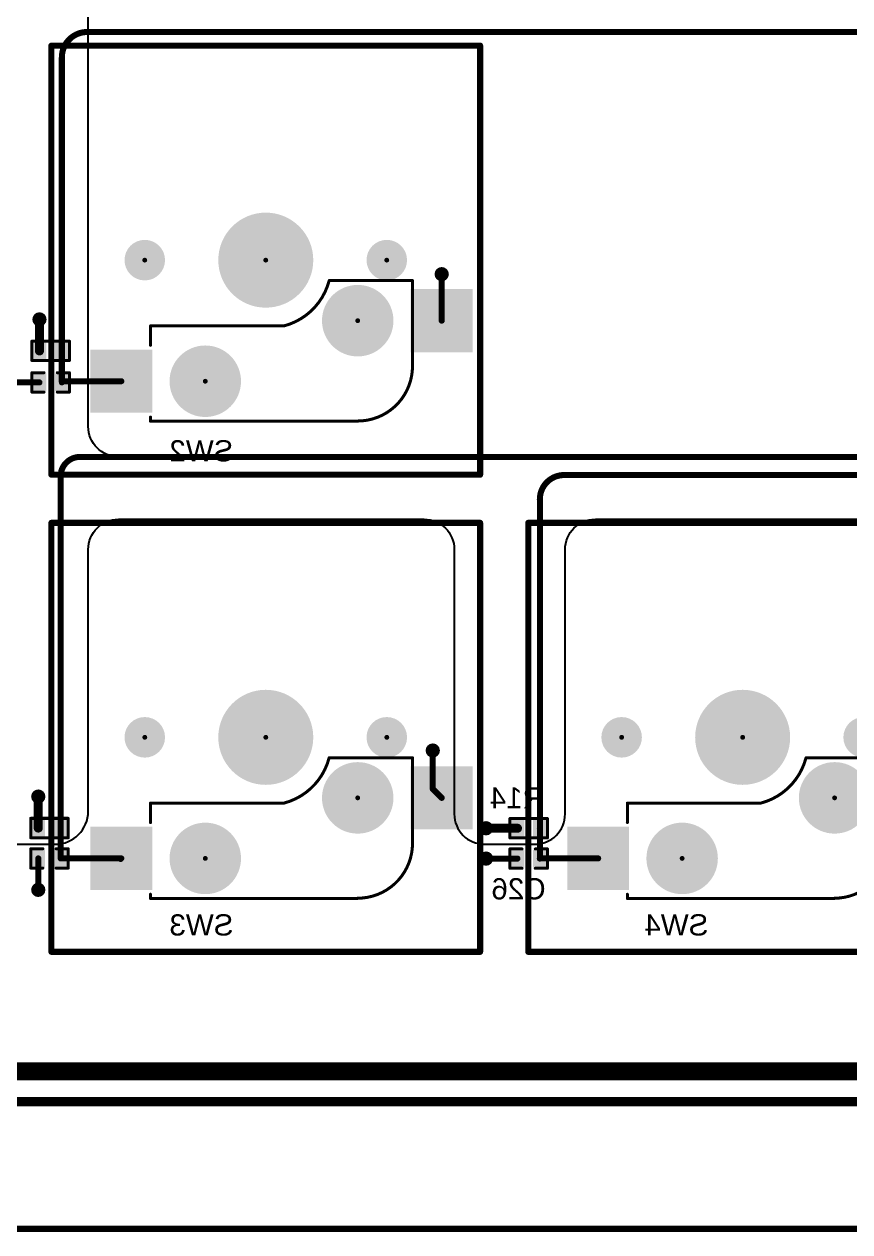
# Model space of a CAD drawing. Header units: inches. Extents: x 0 to 280, y 0 to 81.
# Drawn here: x 20.9 to 55.6, y -0.1 to 50.5 of the extents above; entities that cross this region are included whole.
import ezdxf

# ---------------------------------------------------------------- set-up
doc = ezdxf.new("R2010")
doc.units = ezdxf.units.IN
for name, color, linetype in [('Board Outline', 216, 'Continuous'), ('Bottom Layer', 5, 'Continuous'), ('Bottom Overlay', 54, 'Continuous'), ('Bottom Paste', 16, 'Continuous'), ('Bottom Solder', 6, 'Continuous'), ('Pad Holes', 156, 'Continuous'), ('Top Layer', 1, 'Continuous'), ('Top Overlay', 2, 'Continuous'), ('Top Solder', 216, 'Continuous'), ('Via Holes', 16, 'Continuous')]:
    doc.layers.add(name, color=color, linetype=linetype)
doc.styles.add('Arial', font='', dxfattribs={"height": 0.2})
doc.styles.get('Arial').set_extended_font_data('Arial')

# ---------------------------------------------------------------- blocks, each defined once
blk = doc.blocks.new('____0402_B_39')
at = {"layer": 'Bottom Layer'}
for points in [[(-0.241, 0.317), (-0.241, -0.318), (-0.699, -0.318), (-0.699, 0.317)], [(0.699, 0.317), (0.699, -0.318), (0.241, -0.318), (0.241, 0.317)]]:
    blk.add_hatch(color=5, dxfattribs=at).paths.add_polyline_path(points)
at = {"layer": 'Bottom Paste'}
for points in [[(-0.241, 0.317), (-0.241, -0.318), (-0.699, -0.318), (-0.699, 0.317)], [(0.699, 0.317), (0.699, -0.318), (0.241, -0.318), (0.241, 0.317)]]:
    blk.add_hatch(color=16, dxfattribs=at).paths.add_polyline_path(points)
at = {"layer": 'Bottom Solder'}
for points in [[(-0.181, 0.377), (-0.181, -0.377), (-0.758, -0.377), (-0.758, 0.377)], [(0.758, 0.377), (0.758, -0.377), (0.181, -0.377), (0.181, 0.377)]]:
    blk.add_hatch(color=6, dxfattribs=at).paths.add_polyline_path(points)
at = {"layer": 'Bottom Overlay'}
for points in [[(-0.787, -0.406, 0.127, 0.127, 0), (-0.787, 0.406, 0.127, 0.127, 0)], [(-0.787, 0.406, 0.127, 0.127, 0), (-0.279, 0.406, 0.127, 0.127, 0)], [(0.279, 0.406, 0.127, 0.127, 0), (0.787, 0.406, 0.127, 0.127, 0)], [(0.787, -0.406, 0.127, 0.127, 0), (0.787, 0.406, 0.127, 0.127, 0)], [(-0.787, -0.406, 0.127, 0.127, 0), (-0.279, -0.406, 0.127, 0.127, 0)], [(0.279, -0.406, 0.127, 0.127, 0), (0.787, -0.406, 0.127, 0.127, 0)]]:
    blk.add_lwpolyline(points, format="xyseb", dxfattribs=at)
for points in [[(-0.819, 0.406, 0.0635, 0.0635, 1), (-0.756, 0.406, 0.0635, 0.0635, 1)], [(-0.819, 0.406, 0.0635, 0.0635, 1), (-0.756, 0.406, 0.0635, 0.0635, 1)], [(-0.311, 0.406, 0.0635, 0.0635, 1), (-0.248, 0.406, 0.0635, 0.0635, 1)], [(0.248, 0.406, 0.0635, 0.0635, 1), (0.311, 0.406, 0.0635, 0.0635, 1)], [(0.756, 0.406, 0.0635, 0.0635, 1), (0.819, 0.406, 0.0635, 0.0635, 1)], [(0.756, 0.406, 0.0635, 0.0635, 1), (0.819, 0.406, 0.0635, 0.0635, 1)], [(-0.819, -0.406, 0.0635, 0.0635, 1), (-0.756, -0.406, 0.0635, 0.0635, 1)], [(-0.819, -0.406, 0.0635, 0.0635, 1), (-0.756, -0.406, 0.0635, 0.0635, 1)], [(-0.311, -0.406, 0.0635, 0.0635, 1), (-0.248, -0.406, 0.0635, 0.0635, 1)], [(0.248, -0.406, 0.0635, 0.0635, 1), (0.311, -0.406, 0.0635, 0.0635, 1)], [(0.756, -0.406, 0.0635, 0.0635, 1), (0.819, -0.406, 0.0635, 0.0635, 1)], [(0.756, -0.406, 0.0635, 0.0635, 1), (0.819, -0.406, 0.0635, 0.0635, 1)]]:
    blk.add_lwpolyline(points, format="xyseb", close=True, dxfattribs=at)
blk = doc.blocks.new('____0402_B_40')
at = {"layer": 'Bottom Layer'}
for points in [[(-0.241, 0.317), (-0.241, -0.318), (-0.699, -0.318), (-0.699, 0.317)], [(0.699, 0.317), (0.699, -0.318), (0.241, -0.318), (0.241, 0.317)]]:
    blk.add_hatch(color=5, dxfattribs=at).paths.add_polyline_path(points)
at = {"layer": 'Bottom Paste'}
for points in [[(-0.241, 0.317), (-0.241, -0.318), (-0.699, -0.318), (-0.699, 0.317)], [(0.699, 0.317), (0.699, -0.318), (0.241, -0.318), (0.241, 0.317)]]:
    blk.add_hatch(color=16, dxfattribs=at).paths.add_polyline_path(points)
at = {"layer": 'Bottom Solder'}
for points in [[(-0.181, 0.377), (-0.181, -0.377), (-0.758, -0.377), (-0.758, 0.377)], [(0.758, 0.377), (0.758, -0.377), (0.181, -0.377), (0.181, 0.377)]]:
    blk.add_hatch(color=6, dxfattribs=at).paths.add_polyline_path(points)
at = {"layer": 'Bottom Overlay'}
for points in [[(-0.787, -0.406, 0.127, 0.127, 0), (-0.787, 0.406, 0.127, 0.127, 0)], [(-0.787, 0.406, 0.127, 0.127, 0), (-0.279, 0.406, 0.127, 0.127, 0)], [(0.279, 0.406, 0.127, 0.127, 0), (0.787, 0.406, 0.127, 0.127, 0)], [(0.787, -0.406, 0.127, 0.127, 0), (0.787, 0.406, 0.127, 0.127, 0)], [(-0.787, -0.406, 0.127, 0.127, 0), (-0.279, -0.406, 0.127, 0.127, 0)], [(0.279, -0.406, 0.127, 0.127, 0), (0.787, -0.406, 0.127, 0.127, 0)]]:
    blk.add_lwpolyline(points, format="xyseb", dxfattribs=at)
for points in [[(-0.819, 0.406, 0.0635, 0.0635, 1), (-0.756, 0.406, 0.0635, 0.0635, 1)], [(-0.819, 0.406, 0.0635, 0.0635, 1), (-0.756, 0.406, 0.0635, 0.0635, 1)], [(-0.311, 0.406, 0.0635, 0.0635, 1), (-0.248, 0.406, 0.0635, 0.0635, 1)], [(0.248, 0.406, 0.0635, 0.0635, 1), (0.311, 0.406, 0.0635, 0.0635, 1)], [(0.756, 0.406, 0.0635, 0.0635, 1), (0.819, 0.406, 0.0635, 0.0635, 1)], [(0.756, 0.406, 0.0635, 0.0635, 1), (0.819, 0.406, 0.0635, 0.0635, 1)], [(-0.819, -0.406, 0.0635, 0.0635, 1), (-0.756, -0.406, 0.0635, 0.0635, 1)], [(-0.819, -0.406, 0.0635, 0.0635, 1), (-0.756, -0.406, 0.0635, 0.0635, 1)], [(-0.311, -0.406, 0.0635, 0.0635, 1), (-0.248, -0.406, 0.0635, 0.0635, 1)], [(0.248, -0.406, 0.0635, 0.0635, 1), (0.311, -0.406, 0.0635, 0.0635, 1)], [(0.756, -0.406, 0.0635, 0.0635, 1), (0.819, -0.406, 0.0635, 0.0635, 1)], [(0.756, -0.406, 0.0635, 0.0635, 1), (0.819, -0.406, 0.0635, 0.0635, 1)]]:
    blk.add_lwpolyline(points, format="xyseb", close=True, dxfattribs=at)
blk = doc.blocks.new('____0402_B_41')
at = {"layer": 'Bottom Layer'}
for points in [[(-0.241, 0.317), (-0.241, -0.318), (-0.699, -0.318), (-0.699, 0.317)], [(0.699, 0.317), (0.699, -0.318), (0.241, -0.318), (0.241, 0.317)]]:
    blk.add_hatch(color=5, dxfattribs=at).paths.add_polyline_path(points)
at = {"layer": 'Bottom Paste'}
for points in [[(-0.241, 0.317), (-0.241, -0.318), (-0.699, -0.318), (-0.699, 0.317)], [(0.699, 0.317), (0.699, -0.318), (0.241, -0.318), (0.241, 0.317)]]:
    blk.add_hatch(color=16, dxfattribs=at).paths.add_polyline_path(points)
at = {"layer": 'Bottom Solder'}
for points in [[(-0.181, 0.377), (-0.181, -0.377), (-0.758, -0.377), (-0.758, 0.377)], [(0.758, 0.377), (0.758, -0.377), (0.181, -0.377), (0.181, 0.377)]]:
    blk.add_hatch(color=6, dxfattribs=at).paths.add_polyline_path(points)
at = {"layer": 'Bottom Overlay'}
for points in [[(-0.787, -0.406, 0.127, 0.127, 0), (-0.787, 0.406, 0.127, 0.127, 0)], [(-0.787, 0.406, 0.127, 0.127, 0), (-0.279, 0.406, 0.127, 0.127, 0)], [(0.279, 0.406, 0.127, 0.127, 0), (0.787, 0.406, 0.127, 0.127, 0)], [(0.787, -0.406, 0.127, 0.127, 0), (0.787, 0.406, 0.127, 0.127, 0)], [(-0.787, -0.406, 0.127, 0.127, 0), (-0.279, -0.406, 0.127, 0.127, 0)], [(0.279, -0.406, 0.127, 0.127, 0), (0.787, -0.406, 0.127, 0.127, 0)]]:
    blk.add_lwpolyline(points, format="xyseb", dxfattribs=at)
for points in [[(-0.819, 0.406, 0.0635, 0.0635, 1), (-0.756, 0.406, 0.0635, 0.0635, 1)], [(-0.819, 0.406, 0.0635, 0.0635, 1), (-0.756, 0.406, 0.0635, 0.0635, 1)], [(-0.311, 0.406, 0.0635, 0.0635, 1), (-0.248, 0.406, 0.0635, 0.0635, 1)], [(0.248, 0.406, 0.0635, 0.0635, 1), (0.311, 0.406, 0.0635, 0.0635, 1)], [(0.756, 0.406, 0.0635, 0.0635, 1), (0.819, 0.406, 0.0635, 0.0635, 1)], [(0.756, 0.406, 0.0635, 0.0635, 1), (0.819, 0.406, 0.0635, 0.0635, 1)], [(-0.819, -0.406, 0.0635, 0.0635, 1), (-0.756, -0.406, 0.0635, 0.0635, 1)], [(-0.819, -0.406, 0.0635, 0.0635, 1), (-0.756, -0.406, 0.0635, 0.0635, 1)], [(-0.311, -0.406, 0.0635, 0.0635, 1), (-0.248, -0.406, 0.0635, 0.0635, 1)], [(0.248, -0.406, 0.0635, 0.0635, 1), (0.311, -0.406, 0.0635, 0.0635, 1)], [(0.756, -0.406, 0.0635, 0.0635, 1), (0.819, -0.406, 0.0635, 0.0635, 1)], [(0.756, -0.406, 0.0635, 0.0635, 1), (0.819, -0.406, 0.0635, 0.0635, 1)]]:
    blk.add_lwpolyline(points, format="xyseb", close=True, dxfattribs=at)
blk = doc.blocks.new('CPG151101S11_16_B_65')
at = {"layer": 'Bottom Layer'}
for points in [[(5.475, 3.815), (7.975, 3.815), (7.975, 1.265), (5.475, 1.265)], [(-7.975, 1.275), (-5.475, 1.275), (-5.475, -1.275), (-7.975, -1.275)]]:
    blk.add_hatch(color=5, dxfattribs=at).paths.add_polyline_path(points)
at = {"layer": 'Bottom Paste'}
for points in [[(5.475, 3.815), (7.975, 3.815), (7.975, 1.265), (5.475, 1.265)], [(-7.975, 1.275), (-5.475, 1.275), (-5.475, -1.275), (-7.975, -1.275)]]:
    blk.add_hatch(color=16, dxfattribs=at).paths.add_polyline_path(points)
at = {"layer": 'Bottom Solder'}
for points in [[(5.425, 3.865), (8.025, 3.865), (8.025, 1.215), (5.425, 1.215)], [(-8.025, 1.325), (-5.425, 1.325), (-5.425, -1.325), (-8.025, -1.325)]]:
    blk.add_hatch(color=6, dxfattribs=at).paths.add_polyline_path(points)
h = blk.add_hatch(color=6, dxfattribs=at)
edge = h.paths.add_edge_path()
edge.add_arc((3.2, 2.54), 0.102, 0, 360)
h = blk.add_hatch(color=6, dxfattribs=at)
edge = h.paths.add_edge_path()
edge.add_arc((-3.2, 0), 0.102, 0, 360)
h = blk.add_hatch(color=6, dxfattribs=at)
edge = h.paths.add_edge_path()
edge.add_arc((-4.42, -2.54), 0.102, 0, 360)
h = blk.add_hatch(color=6, dxfattribs=at)
edge = h.paths.add_edge_path()
edge.add_arc((0.66, -2.54), 0.102, 0, 360)
h = blk.add_hatch(color=6, dxfattribs=at)
edge = h.paths.add_edge_path()
edge.add_arc((5.74, -2.54), 0.102, 0, 360)
at = {"layer": 'Pad Holes'}
h = blk.add_hatch(color=7, dxfattribs=at)
edge = h.paths.add_edge_path()
edge.add_arc((3.2, 2.54), 1.5, 0, 360)
h = blk.add_hatch(color=7, dxfattribs=at)
edge = h.paths.add_edge_path()
edge.add_arc((-3.2, 0), 1.5, 0, 360)
h = blk.add_hatch(color=7, dxfattribs=at)
edge = h.paths.add_edge_path()
edge.add_arc((0.66, -2.54), 1.994, 0, 360)
h = blk.add_hatch(color=7, dxfattribs=at)
edge = h.paths.add_edge_path()
edge.add_arc((-4.42, -2.54), 0.851, 0, 360)
h = blk.add_hatch(color=7, dxfattribs=at)
edge = h.paths.add_edge_path()
edge.add_arc((5.74, -2.54), 0.851, 0, 360)
at = {"layer": 'Top Solder'}
h = blk.add_hatch(color=216, dxfattribs=at)
edge = h.paths.add_edge_path()
edge.add_arc((3.2, 2.54), 0.102, 0, 360)
h = blk.add_hatch(color=216, dxfattribs=at)
edge = h.paths.add_edge_path()
edge.add_arc((-3.2, 0), 0.102, 0, 360)
h = blk.add_hatch(color=216, dxfattribs=at)
edge = h.paths.add_edge_path()
edge.add_arc((-4.42, -2.54), 0.102, 0, 360)
h = blk.add_hatch(color=216, dxfattribs=at)
edge = h.paths.add_edge_path()
edge.add_arc((0.66, -2.54), 0.102, 0, 360)
h = blk.add_hatch(color=216, dxfattribs=at)
edge = h.paths.add_edge_path()
edge.add_arc((5.74, -2.54), 0.102, 0, 360)
at = {"layer": 'Bottom Overlay'}
for points in [[(-5.5, 1.906, 0.127, 0.127, -0.414214), (-3.196, 4.21, 0.127, 0.127, 0)], [(5.5, 4.22, 0.127, 0.127, 0), (-3.186, 4.22, 0.127, 0.127, 0)], [(5.5, 4.22, 0.127, 0.127, -0.414214), (5.49, 4.21, 0.127, 0.127, 0)], [(5.5, 4.22, 0.127, 0.127, 0), (5.5, 4.046, 0.127, 0.127, 0)], [(-5.5, 1.906, 0.127, 0.127, 0), (-5.5, -1.506, 0.127, 0.127, 0)], [(5.5, 1.034, 0.127, 0.127, 0), (5.5, 0.47, 0.127, 0.127, 0)], [(5.5, 0.47, 0.127, 0.127, 0), (5.5, 0.47, 0.127, 0.127, 0)], [(5.5, 0.47, 0.127, 0.127, 0), (5.5, 0.22, 0.127, 0.127, 0)], [(-2, -1.68, 0.127, 0.127, -0.271686), (-0.1, 0.22, 0.127, 0.127, 0)], [(0.15, 0.22, 0.127, 0.127, 0), (-0.1, 0.22, 0.127, 0.127, 0)], [(1.19, 0.22, 0.127, 0.127, 0), (0.15, 0.22, 0.127, 0.127, 0)], [(5.5, 0.22, 0.127, 0.127, 0), (1.19, 0.22, 0.127, 0.127, 0)], [(-5.5, -1.506, 0.127, 0.127, 0), (-5.5, -1.68, 0.127, 0.127, 0)], [(-2, -1.68, 0.127, 0.127, 0), (-5.5, -1.68, 0.127, 0.127, 0)]]:
    blk.add_lwpolyline(points, format="xyseb", dxfattribs=at)
for points in [[(-3.228, 4.21, 0.0635, 0.0635, 1), (-3.165, 4.21, 0.0635, 0.0635, 1)], [(-3.218, 4.22, 0.0635, 0.0635, 1), (-3.155, 4.22, 0.0635, 0.0635, 1)], [(5.458, 4.21, 0.0635, 0.0635, 1), (5.522, 4.21, 0.0635, 0.0635, 1)], [(5.468, 4.22, 0.0635, 0.0635, 1), (5.532, 4.22, 0.0635, 0.0635, 1)], [(5.468, 4.22, 0.0635, 0.0635, 1), (5.532, 4.22, 0.0635, 0.0635, 1)], [(5.468, 4.22, 0.0635, 0.0635, 1), (5.532, 4.22, 0.0635, 0.0635, 1)], [(5.468, 4.046, 0.0635, 0.0635, 1), (5.532, 4.046, 0.0635, 0.0635, 1)], [(-5.532, 1.906, 0.0635, 0.0635, 1), (-5.468, 1.906, 0.0635, 0.0635, 1)], [(-5.532, 1.906, 0.0635, 0.0635, 1), (-5.468, 1.906, 0.0635, 0.0635, 1)], [(5.468, 1.034, 0.0635, 0.0635, 1), (5.532, 1.034, 0.0635, 0.0635, 1)], [(5.468, 0.47, 0.0635, 0.0635, 1), (5.532, 0.47, 0.0635, 0.0635, 1)], [(5.468, 0.47, 0.0635, 0.0635, 1), (5.532, 0.47, 0.0635, 0.0635, 1)], [(5.468, 0.47, 0.0635, 0.0635, 1), (5.532, 0.47, 0.0635, 0.0635, 1)], [(5.468, 0.47, 0.0635, 0.0635, 1), (5.532, 0.47, 0.0635, 0.0635, 1)], [(-0.132, 0.22, 0.0635, 0.0635, 1), (-0.068, 0.22, 0.0635, 0.0635, 1)], [(-0.132, 0.22, 0.0635, 0.0635, 1), (-0.068, 0.22, 0.0635, 0.0635, 1)], [(0.118, 0.22, 0.0635, 0.0635, 1), (0.182, 0.22, 0.0635, 0.0635, 1)], [(0.118, 0.22, 0.0635, 0.0635, 1), (0.182, 0.22, 0.0635, 0.0635, 1)], [(1.158, 0.22, 0.0635, 0.0635, 1), (1.222, 0.22, 0.0635, 0.0635, 1)], [(1.158, 0.22, 0.0635, 0.0635, 1), (1.222, 0.22, 0.0635, 0.0635, 1)], [(5.468, 0.22, 0.0635, 0.0635, 1), (5.532, 0.22, 0.0635, 0.0635, 1)], [(5.468, 0.22, 0.0635, 0.0635, 1), (5.532, 0.22, 0.0635, 0.0635, 1)], [(-5.532, -1.506, 0.0635, 0.0635, 1), (-5.468, -1.506, 0.0635, 0.0635, 1)], [(-5.532, -1.506, 0.0635, 0.0635, 1), (-5.468, -1.506, 0.0635, 0.0635, 1)], [(-5.532, -1.68, 0.0635, 0.0635, 1), (-5.468, -1.68, 0.0635, 0.0635, 1)], [(-5.532, -1.68, 0.0635, 0.0635, 1), (-5.468, -1.68, 0.0635, 0.0635, 1)], [(-2.032, -1.68, 0.0635, 0.0635, 1), (-1.968, -1.68, 0.0635, 0.0635, 1)], [(-2.032, -1.68, 0.0635, 0.0635, 1), (-1.968, -1.68, 0.0635, 0.0635, 1)]]:
    blk.add_lwpolyline(points, format="xyseb", close=True, dxfattribs=at)
blk = doc.blocks.new('CPG151101S11_16_B_66')
at = {"layer": 'Bottom Layer'}
for points in [[(5.475, 3.815), (7.975, 3.815), (7.975, 1.265), (5.475, 1.265)], [(-7.975, 1.275), (-5.475, 1.275), (-5.475, -1.275), (-7.975, -1.275)]]:
    blk.add_hatch(color=5, dxfattribs=at).paths.add_polyline_path(points)
at = {"layer": 'Bottom Paste'}
for points in [[(5.475, 3.815), (7.975, 3.815), (7.975, 1.265), (5.475, 1.265)], [(-7.975, 1.275), (-5.475, 1.275), (-5.475, -1.275), (-7.975, -1.275)]]:
    blk.add_hatch(color=16, dxfattribs=at).paths.add_polyline_path(points)
at = {"layer": 'Bottom Solder'}
for points in [[(5.425, 3.865), (8.025, 3.865), (8.025, 1.215), (5.425, 1.215)], [(-8.025, 1.325), (-5.425, 1.325), (-5.425, -1.325), (-8.025, -1.325)]]:
    blk.add_hatch(color=6, dxfattribs=at).paths.add_polyline_path(points)
h = blk.add_hatch(color=6, dxfattribs=at)
edge = h.paths.add_edge_path()
edge.add_arc((3.2, 2.54), 0.102, 0, 360)
h = blk.add_hatch(color=6, dxfattribs=at)
edge = h.paths.add_edge_path()
edge.add_arc((-3.2, 0), 0.102, 0, 360)
h = blk.add_hatch(color=6, dxfattribs=at)
edge = h.paths.add_edge_path()
edge.add_arc((-4.42, -2.54), 0.102, 0, 360)
h = blk.add_hatch(color=6, dxfattribs=at)
edge = h.paths.add_edge_path()
edge.add_arc((0.66, -2.54), 0.102, 0, 360)
h = blk.add_hatch(color=6, dxfattribs=at)
edge = h.paths.add_edge_path()
edge.add_arc((5.74, -2.54), 0.102, 0, 360)
at = {"layer": 'Pad Holes'}
h = blk.add_hatch(color=7, dxfattribs=at)
edge = h.paths.add_edge_path()
edge.add_arc((3.2, 2.54), 1.5, 0, 360)
h = blk.add_hatch(color=7, dxfattribs=at)
edge = h.paths.add_edge_path()
edge.add_arc((-3.2, 0), 1.5, 0, 360)
h = blk.add_hatch(color=7, dxfattribs=at)
edge = h.paths.add_edge_path()
edge.add_arc((0.66, -2.54), 1.994, 0, 360)
h = blk.add_hatch(color=7, dxfattribs=at)
edge = h.paths.add_edge_path()
edge.add_arc((-4.42, -2.54), 0.851, 0, 360)
h = blk.add_hatch(color=7, dxfattribs=at)
edge = h.paths.add_edge_path()
edge.add_arc((5.74, -2.54), 0.851, 0, 360)
at = {"layer": 'Top Solder'}
h = blk.add_hatch(color=216, dxfattribs=at)
edge = h.paths.add_edge_path()
edge.add_arc((3.2, 2.54), 0.102, 0, 360)
h = blk.add_hatch(color=216, dxfattribs=at)
edge = h.paths.add_edge_path()
edge.add_arc((-3.2, 0), 0.102, 0, 360)
h = blk.add_hatch(color=216, dxfattribs=at)
edge = h.paths.add_edge_path()
edge.add_arc((-4.42, -2.54), 0.102, 0, 360)
h = blk.add_hatch(color=216, dxfattribs=at)
edge = h.paths.add_edge_path()
edge.add_arc((0.66, -2.54), 0.102, 0, 360)
h = blk.add_hatch(color=216, dxfattribs=at)
edge = h.paths.add_edge_path()
edge.add_arc((5.74, -2.54), 0.102, 0, 360)
at = {"layer": 'Bottom Overlay'}
for points in [[(-5.5, 1.906, 0.127, 0.127, -0.414214), (-3.196, 4.21, 0.127, 0.127, 0)], [(5.5, 4.22, 0.127, 0.127, 0), (-3.186, 4.22, 0.127, 0.127, 0)], [(5.5, 4.22, 0.127, 0.127, -0.414214), (5.49, 4.21, 0.127, 0.127, 0)], [(5.5, 4.22, 0.127, 0.127, 0), (5.5, 4.046, 0.127, 0.127, 0)], [(-5.5, 1.906, 0.127, 0.127, 0), (-5.5, -1.506, 0.127, 0.127, 0)], [(5.5, 1.034, 0.127, 0.127, 0), (5.5, 0.47, 0.127, 0.127, 0)], [(5.5, 0.47, 0.127, 0.127, 0), (5.5, 0.47, 0.127, 0.127, 0)], [(5.5, 0.47, 0.127, 0.127, 0), (5.5, 0.22, 0.127, 0.127, 0)], [(-2, -1.68, 0.127, 0.127, -0.271686), (-0.1, 0.22, 0.127, 0.127, 0)], [(0.15, 0.22, 0.127, 0.127, 0), (-0.1, 0.22, 0.127, 0.127, 0)], [(1.19, 0.22, 0.127, 0.127, 0), (0.15, 0.22, 0.127, 0.127, 0)], [(5.5, 0.22, 0.127, 0.127, 0), (1.19, 0.22, 0.127, 0.127, 0)], [(-5.5, -1.506, 0.127, 0.127, 0), (-5.5, -1.68, 0.127, 0.127, 0)], [(-2, -1.68, 0.127, 0.127, 0), (-5.5, -1.68, 0.127, 0.127, 0)]]:
    blk.add_lwpolyline(points, format="xyseb", dxfattribs=at)
for points in [[(-3.228, 4.21, 0.0635, 0.0635, 1), (-3.165, 4.21, 0.0635, 0.0635, 1)], [(-3.218, 4.22, 0.0635, 0.0635, 1), (-3.155, 4.22, 0.0635, 0.0635, 1)], [(5.458, 4.21, 0.0635, 0.0635, 1), (5.522, 4.21, 0.0635, 0.0635, 1)], [(5.468, 4.22, 0.0635, 0.0635, 1), (5.532, 4.22, 0.0635, 0.0635, 1)], [(5.468, 4.22, 0.0635, 0.0635, 1), (5.532, 4.22, 0.0635, 0.0635, 1)], [(5.468, 4.22, 0.0635, 0.0635, 1), (5.532, 4.22, 0.0635, 0.0635, 1)], [(5.468, 4.046, 0.0635, 0.0635, 1), (5.532, 4.046, 0.0635, 0.0635, 1)], [(-5.532, 1.906, 0.0635, 0.0635, 1), (-5.468, 1.906, 0.0635, 0.0635, 1)], [(-5.532, 1.906, 0.0635, 0.0635, 1), (-5.468, 1.906, 0.0635, 0.0635, 1)], [(5.468, 1.034, 0.0635, 0.0635, 1), (5.532, 1.034, 0.0635, 0.0635, 1)], [(5.468, 0.47, 0.0635, 0.0635, 1), (5.532, 0.47, 0.0635, 0.0635, 1)], [(5.468, 0.47, 0.0635, 0.0635, 1), (5.532, 0.47, 0.0635, 0.0635, 1)], [(5.468, 0.47, 0.0635, 0.0635, 1), (5.532, 0.47, 0.0635, 0.0635, 1)], [(5.468, 0.47, 0.0635, 0.0635, 1), (5.532, 0.47, 0.0635, 0.0635, 1)], [(-0.132, 0.22, 0.0635, 0.0635, 1), (-0.068, 0.22, 0.0635, 0.0635, 1)], [(-0.132, 0.22, 0.0635, 0.0635, 1), (-0.068, 0.22, 0.0635, 0.0635, 1)], [(0.118, 0.22, 0.0635, 0.0635, 1), (0.182, 0.22, 0.0635, 0.0635, 1)], [(0.118, 0.22, 0.0635, 0.0635, 1), (0.182, 0.22, 0.0635, 0.0635, 1)], [(1.158, 0.22, 0.0635, 0.0635, 1), (1.222, 0.22, 0.0635, 0.0635, 1)], [(1.158, 0.22, 0.0635, 0.0635, 1), (1.222, 0.22, 0.0635, 0.0635, 1)], [(5.468, 0.22, 0.0635, 0.0635, 1), (5.532, 0.22, 0.0635, 0.0635, 1)], [(5.468, 0.22, 0.0635, 0.0635, 1), (5.532, 0.22, 0.0635, 0.0635, 1)], [(-5.532, -1.506, 0.0635, 0.0635, 1), (-5.468, -1.506, 0.0635, 0.0635, 1)], [(-5.532, -1.506, 0.0635, 0.0635, 1), (-5.468, -1.506, 0.0635, 0.0635, 1)], [(-5.532, -1.68, 0.0635, 0.0635, 1), (-5.468, -1.68, 0.0635, 0.0635, 1)], [(-5.532, -1.68, 0.0635, 0.0635, 1), (-5.468, -1.68, 0.0635, 0.0635, 1)], [(-2.032, -1.68, 0.0635, 0.0635, 1), (-1.968, -1.68, 0.0635, 0.0635, 1)], [(-2.032, -1.68, 0.0635, 0.0635, 1), (-1.968, -1.68, 0.0635, 0.0635, 1)]]:
    blk.add_lwpolyline(points, format="xyseb", close=True, dxfattribs=at)
blk = doc.blocks.new('CPG151101S11_16_B_67')
at = {"layer": 'Bottom Layer'}
for points in [[(5.475, 3.815), (7.975, 3.815), (7.975, 1.265), (5.475, 1.265)], [(-7.975, 1.275), (-5.475, 1.275), (-5.475, -1.275), (-7.975, -1.275)]]:
    blk.add_hatch(color=5, dxfattribs=at).paths.add_polyline_path(points)
at = {"layer": 'Bottom Paste'}
for points in [[(5.475, 3.815), (7.975, 3.815), (7.975, 1.265), (5.475, 1.265)], [(-7.975, 1.275), (-5.475, 1.275), (-5.475, -1.275), (-7.975, -1.275)]]:
    blk.add_hatch(color=16, dxfattribs=at).paths.add_polyline_path(points)
at = {"layer": 'Bottom Solder'}
for points in [[(5.425, 3.865), (8.025, 3.865), (8.025, 1.215), (5.425, 1.215)], [(-8.025, 1.325), (-5.425, 1.325), (-5.425, -1.325), (-8.025, -1.325)]]:
    blk.add_hatch(color=6, dxfattribs=at).paths.add_polyline_path(points)
h = blk.add_hatch(color=6, dxfattribs=at)
edge = h.paths.add_edge_path()
edge.add_arc((3.2, 2.54), 0.102, 0, 360)
h = blk.add_hatch(color=6, dxfattribs=at)
edge = h.paths.add_edge_path()
edge.add_arc((-3.2, 0), 0.102, 0, 360)
h = blk.add_hatch(color=6, dxfattribs=at)
edge = h.paths.add_edge_path()
edge.add_arc((-4.42, -2.54), 0.102, 0, 360)
h = blk.add_hatch(color=6, dxfattribs=at)
edge = h.paths.add_edge_path()
edge.add_arc((0.66, -2.54), 0.102, 0, 360)
h = blk.add_hatch(color=6, dxfattribs=at)
edge = h.paths.add_edge_path()
edge.add_arc((5.74, -2.54), 0.102, 0, 360)
at = {"layer": 'Pad Holes'}
h = blk.add_hatch(color=7, dxfattribs=at)
edge = h.paths.add_edge_path()
edge.add_arc((3.2, 2.54), 1.5, 0, 360)
h = blk.add_hatch(color=7, dxfattribs=at)
edge = h.paths.add_edge_path()
edge.add_arc((-3.2, 0), 1.5, 0, 360)
h = blk.add_hatch(color=7, dxfattribs=at)
edge = h.paths.add_edge_path()
edge.add_arc((0.66, -2.54), 1.994, 0, 360)
h = blk.add_hatch(color=7, dxfattribs=at)
edge = h.paths.add_edge_path()
edge.add_arc((-4.42, -2.54), 0.851, 0, 360)
h = blk.add_hatch(color=7, dxfattribs=at)
edge = h.paths.add_edge_path()
edge.add_arc((5.74, -2.54), 0.851, 0, 360)
at = {"layer": 'Top Solder'}
h = blk.add_hatch(color=216, dxfattribs=at)
edge = h.paths.add_edge_path()
edge.add_arc((3.2, 2.54), 0.102, 0, 360)
h = blk.add_hatch(color=216, dxfattribs=at)
edge = h.paths.add_edge_path()
edge.add_arc((-3.2, 0), 0.102, 0, 360)
h = blk.add_hatch(color=216, dxfattribs=at)
edge = h.paths.add_edge_path()
edge.add_arc((-4.42, -2.54), 0.102, 0, 360)
h = blk.add_hatch(color=216, dxfattribs=at)
edge = h.paths.add_edge_path()
edge.add_arc((0.66, -2.54), 0.102, 0, 360)
h = blk.add_hatch(color=216, dxfattribs=at)
edge = h.paths.add_edge_path()
edge.add_arc((5.74, -2.54), 0.102, 0, 360)
at = {"layer": 'Bottom Overlay'}
for points in [[(-5.5, 1.906, 0.127, 0.127, -0.414214), (-3.196, 4.21, 0.127, 0.127, 0)], [(5.5, 4.22, 0.127, 0.127, 0), (-3.186, 4.22, 0.127, 0.127, 0)], [(5.5, 4.22, 0.127, 0.127, -0.414214), (5.49, 4.21, 0.127, 0.127, 0)], [(5.5, 4.22, 0.127, 0.127, 0), (5.5, 4.046, 0.127, 0.127, 0)], [(-5.5, 1.906, 0.127, 0.127, 0), (-5.5, -1.506, 0.127, 0.127, 0)], [(5.5, 1.034, 0.127, 0.127, 0), (5.5, 0.47, 0.127, 0.127, 0)], [(5.5, 0.47, 0.127, 0.127, 0), (5.5, 0.47, 0.127, 0.127, 0)], [(5.5, 0.47, 0.127, 0.127, 0), (5.5, 0.22, 0.127, 0.127, 0)], [(-2, -1.68, 0.127, 0.127, -0.271686), (-0.1, 0.22, 0.127, 0.127, 0)], [(0.15, 0.22, 0.127, 0.127, 0), (-0.1, 0.22, 0.127, 0.127, 0)], [(1.19, 0.22, 0.127, 0.127, 0), (0.15, 0.22, 0.127, 0.127, 0)], [(5.5, 0.22, 0.127, 0.127, 0), (1.19, 0.22, 0.127, 0.127, 0)], [(-5.5, -1.506, 0.127, 0.127, 0), (-5.5, -1.68, 0.127, 0.127, 0)], [(-2, -1.68, 0.127, 0.127, 0), (-5.5, -1.68, 0.127, 0.127, 0)]]:
    blk.add_lwpolyline(points, format="xyseb", dxfattribs=at)
for points in [[(-3.228, 4.21, 0.0635, 0.0635, 1), (-3.165, 4.21, 0.0635, 0.0635, 1)], [(-3.218, 4.22, 0.0635, 0.0635, 1), (-3.155, 4.22, 0.0635, 0.0635, 1)], [(5.458, 4.21, 0.0635, 0.0635, 1), (5.522, 4.21, 0.0635, 0.0635, 1)], [(5.468, 4.22, 0.0635, 0.0635, 1), (5.532, 4.22, 0.0635, 0.0635, 1)], [(5.468, 4.22, 0.0635, 0.0635, 1), (5.532, 4.22, 0.0635, 0.0635, 1)], [(5.468, 4.22, 0.0635, 0.0635, 1), (5.532, 4.22, 0.0635, 0.0635, 1)], [(5.468, 4.046, 0.0635, 0.0635, 1), (5.532, 4.046, 0.0635, 0.0635, 1)], [(-5.532, 1.906, 0.0635, 0.0635, 1), (-5.468, 1.906, 0.0635, 0.0635, 1)], [(-5.532, 1.906, 0.0635, 0.0635, 1), (-5.468, 1.906, 0.0635, 0.0635, 1)], [(5.468, 1.034, 0.0635, 0.0635, 1), (5.532, 1.034, 0.0635, 0.0635, 1)], [(5.468, 0.47, 0.0635, 0.0635, 1), (5.532, 0.47, 0.0635, 0.0635, 1)], [(5.468, 0.47, 0.0635, 0.0635, 1), (5.532, 0.47, 0.0635, 0.0635, 1)], [(5.468, 0.47, 0.0635, 0.0635, 1), (5.532, 0.47, 0.0635, 0.0635, 1)], [(5.468, 0.47, 0.0635, 0.0635, 1), (5.532, 0.47, 0.0635, 0.0635, 1)], [(-0.132, 0.22, 0.0635, 0.0635, 1), (-0.068, 0.22, 0.0635, 0.0635, 1)], [(-0.132, 0.22, 0.0635, 0.0635, 1), (-0.068, 0.22, 0.0635, 0.0635, 1)], [(0.118, 0.22, 0.0635, 0.0635, 1), (0.182, 0.22, 0.0635, 0.0635, 1)], [(0.118, 0.22, 0.0635, 0.0635, 1), (0.182, 0.22, 0.0635, 0.0635, 1)], [(1.158, 0.22, 0.0635, 0.0635, 1), (1.222, 0.22, 0.0635, 0.0635, 1)], [(1.158, 0.22, 0.0635, 0.0635, 1), (1.222, 0.22, 0.0635, 0.0635, 1)], [(5.468, 0.22, 0.0635, 0.0635, 1), (5.532, 0.22, 0.0635, 0.0635, 1)], [(5.468, 0.22, 0.0635, 0.0635, 1), (5.532, 0.22, 0.0635, 0.0635, 1)], [(-5.532, -1.506, 0.0635, 0.0635, 1), (-5.468, -1.506, 0.0635, 0.0635, 1)], [(-5.532, -1.506, 0.0635, 0.0635, 1), (-5.468, -1.506, 0.0635, 0.0635, 1)], [(-5.532, -1.68, 0.0635, 0.0635, 1), (-5.468, -1.68, 0.0635, 0.0635, 1)], [(-5.532, -1.68, 0.0635, 0.0635, 1), (-5.468, -1.68, 0.0635, 0.0635, 1)], [(-2.032, -1.68, 0.0635, 0.0635, 1), (-1.968, -1.68, 0.0635, 0.0635, 1)], [(-2.032, -1.68, 0.0635, 0.0635, 1), (-1.968, -1.68, 0.0635, 0.0635, 1)]]:
    blk.add_lwpolyline(points, format="xyseb", close=True, dxfattribs=at)
blk = doc.blocks.new('R___0402_B_97')
at = {"layer": 'Bottom Layer'}
for points in [[(-0.241, 0.317), (-0.241, -0.318), (-0.699, -0.318), (-0.699, 0.317)], [(0.699, 0.317), (0.699, -0.318), (0.241, -0.318), (0.241, 0.317)]]:
    blk.add_hatch(color=5, dxfattribs=at).paths.add_polyline_path(points)
at = {"layer": 'Bottom Paste'}
for points in [[(-0.241, 0.317), (-0.241, -0.318), (-0.699, -0.318), (-0.699, 0.317)], [(0.699, 0.317), (0.699, -0.318), (0.241, -0.318), (0.241, 0.317)]]:
    blk.add_hatch(color=16, dxfattribs=at).paths.add_polyline_path(points)
at = {"layer": 'Bottom Solder'}
for points in [[(-0.186, 0.373), (-0.186, -0.373), (-0.754, -0.373), (-0.754, 0.373)], [(0.754, 0.373), (0.754, -0.373), (0.186, -0.373), (0.186, 0.373)]]:
    blk.add_hatch(color=6, dxfattribs=at).paths.add_polyline_path(points)
at = {"layer": 'Bottom Overlay'}
for points in [[(-0.787, -0.406, 0.127, 0.127, 0), (-0.787, 0.406, 0.127, 0.127, 0)], [(-0.787, 0.406, 0.127, 0.127, 0), (0.787, 0.406, 0.127, 0.127, 0)], [(-0.813, 0.432, 0.00323, 0.00323, 0), (0.813, 0.432, 0.00323, 0.00323, 0)], [(0.787, -0.406, 0.127, 0.127, 0), (0.787, 0.406, 0.127, 0.127, 0)], [(-0.787, -0.406, 0.127, 0.127, 0), (0.787, -0.406, 0.127, 0.127, 0)]]:
    blk.add_lwpolyline(points, format="xyseb", dxfattribs=at)
for points in [[(-0.819, 0.406, 0.0635, 0.0635, 1), (-0.756, 0.406, 0.0635, 0.0635, 1)], [(-0.819, 0.406, 0.0635, 0.0635, 1), (-0.756, 0.406, 0.0635, 0.0635, 1)], [(-0.814, 0.432, 0.00161, 0.00161, 1), (-0.812, 0.432, 0.00161, 0.00161, 1)], [(0.756, 0.406, 0.0635, 0.0635, 1), (0.819, 0.406, 0.0635, 0.0635, 1)], [(0.756, 0.406, 0.0635, 0.0635, 1), (0.819, 0.406, 0.0635, 0.0635, 1)], [(0.812, 0.432, 0.00161, 0.00161, 1), (0.814, 0.432, 0.00161, 0.00161, 1)], [(-0.819, -0.406, 0.0635, 0.0635, 1), (-0.756, -0.406, 0.0635, 0.0635, 1)], [(-0.819, -0.406, 0.0635, 0.0635, 1), (-0.756, -0.406, 0.0635, 0.0635, 1)], [(0.756, -0.406, 0.0635, 0.0635, 1), (0.819, -0.406, 0.0635, 0.0635, 1)], [(0.756, -0.406, 0.0635, 0.0635, 1), (0.819, -0.406, 0.0635, 0.0635, 1)]]:
    blk.add_lwpolyline(points, format="xyseb", close=True, dxfattribs=at)
blk = doc.blocks.new('R___0402_B_98')
at = {"layer": 'Bottom Layer'}
for points in [[(-0.241, 0.317), (-0.241, -0.318), (-0.699, -0.318), (-0.699, 0.317)], [(0.699, 0.317), (0.699, -0.318), (0.241, -0.318), (0.241, 0.317)]]:
    blk.add_hatch(color=5, dxfattribs=at).paths.add_polyline_path(points)
at = {"layer": 'Bottom Paste'}
for points in [[(-0.241, 0.317), (-0.241, -0.318), (-0.699, -0.318), (-0.699, 0.317)], [(0.699, 0.317), (0.699, -0.318), (0.241, -0.318), (0.241, 0.317)]]:
    blk.add_hatch(color=16, dxfattribs=at).paths.add_polyline_path(points)
at = {"layer": 'Bottom Solder'}
for points in [[(-0.186, 0.373), (-0.186, -0.373), (-0.754, -0.373), (-0.754, 0.373)], [(0.754, 0.373), (0.754, -0.373), (0.186, -0.373), (0.186, 0.373)]]:
    blk.add_hatch(color=6, dxfattribs=at).paths.add_polyline_path(points)
at = {"layer": 'Bottom Overlay'}
for points in [[(-0.787, -0.406, 0.127, 0.127, 0), (-0.787, 0.406, 0.127, 0.127, 0)], [(-0.787, 0.406, 0.127, 0.127, 0), (0.787, 0.406, 0.127, 0.127, 0)], [(-0.813, 0.432, 0.00323, 0.00323, 0), (0.813, 0.432, 0.00323, 0.00323, 0)], [(0.787, -0.406, 0.127, 0.127, 0), (0.787, 0.406, 0.127, 0.127, 0)], [(-0.787, -0.406, 0.127, 0.127, 0), (0.787, -0.406, 0.127, 0.127, 0)]]:
    blk.add_lwpolyline(points, format="xyseb", dxfattribs=at)
for points in [[(-0.819, 0.406, 0.0635, 0.0635, 1), (-0.756, 0.406, 0.0635, 0.0635, 1)], [(-0.819, 0.406, 0.0635, 0.0635, 1), (-0.756, 0.406, 0.0635, 0.0635, 1)], [(-0.814, 0.432, 0.00161, 0.00161, 1), (-0.812, 0.432, 0.00161, 0.00161, 1)], [(0.756, 0.406, 0.0635, 0.0635, 1), (0.819, 0.406, 0.0635, 0.0635, 1)], [(0.756, 0.406, 0.0635, 0.0635, 1), (0.819, 0.406, 0.0635, 0.0635, 1)], [(0.812, 0.432, 0.00161, 0.00161, 1), (0.814, 0.432, 0.00161, 0.00161, 1)], [(-0.819, -0.406, 0.0635, 0.0635, 1), (-0.756, -0.406, 0.0635, 0.0635, 1)], [(-0.819, -0.406, 0.0635, 0.0635, 1), (-0.756, -0.406, 0.0635, 0.0635, 1)], [(0.756, -0.406, 0.0635, 0.0635, 1), (0.819, -0.406, 0.0635, 0.0635, 1)], [(0.756, -0.406, 0.0635, 0.0635, 1), (0.819, -0.406, 0.0635, 0.0635, 1)]]:
    blk.add_lwpolyline(points, format="xyseb", close=True, dxfattribs=at)
blk = doc.blocks.new('R___0402_B_99')
at = {"layer": 'Bottom Layer'}
for points in [[(-0.241, 0.317), (-0.241, -0.318), (-0.699, -0.318), (-0.699, 0.317)], [(0.699, 0.317), (0.699, -0.318), (0.241, -0.318), (0.241, 0.317)]]:
    blk.add_hatch(color=5, dxfattribs=at).paths.add_polyline_path(points)
at = {"layer": 'Bottom Paste'}
for points in [[(-0.241, 0.317), (-0.241, -0.318), (-0.699, -0.318), (-0.699, 0.317)], [(0.699, 0.317), (0.699, -0.318), (0.241, -0.318), (0.241, 0.317)]]:
    blk.add_hatch(color=16, dxfattribs=at).paths.add_polyline_path(points)
at = {"layer": 'Bottom Solder'}
for points in [[(-0.186, 0.373), (-0.186, -0.373), (-0.754, -0.373), (-0.754, 0.373)], [(0.754, 0.373), (0.754, -0.373), (0.186, -0.373), (0.186, 0.373)]]:
    blk.add_hatch(color=6, dxfattribs=at).paths.add_polyline_path(points)
at = {"layer": 'Bottom Overlay'}
for points in [[(-0.787, -0.406, 0.127, 0.127, 0), (-0.787, 0.406, 0.127, 0.127, 0)], [(-0.787, 0.406, 0.127, 0.127, 0), (0.787, 0.406, 0.127, 0.127, 0)], [(-0.813, 0.432, 0.00323, 0.00323, 0), (0.813, 0.432, 0.00323, 0.00323, 0)], [(0.787, -0.406, 0.127, 0.127, 0), (0.787, 0.406, 0.127, 0.127, 0)], [(-0.787, -0.406, 0.127, 0.127, 0), (0.787, -0.406, 0.127, 0.127, 0)]]:
    blk.add_lwpolyline(points, format="xyseb", dxfattribs=at)
for points in [[(-0.819, 0.406, 0.0635, 0.0635, 1), (-0.756, 0.406, 0.0635, 0.0635, 1)], [(-0.819, 0.406, 0.0635, 0.0635, 1), (-0.756, 0.406, 0.0635, 0.0635, 1)], [(-0.814, 0.432, 0.00161, 0.00161, 1), (-0.812, 0.432, 0.00161, 0.00161, 1)], [(0.756, 0.406, 0.0635, 0.0635, 1), (0.819, 0.406, 0.0635, 0.0635, 1)], [(0.756, 0.406, 0.0635, 0.0635, 1), (0.819, 0.406, 0.0635, 0.0635, 1)], [(0.812, 0.432, 0.00161, 0.00161, 1), (0.814, 0.432, 0.00161, 0.00161, 1)], [(-0.819, -0.406, 0.0635, 0.0635, 1), (-0.756, -0.406, 0.0635, 0.0635, 1)], [(-0.819, -0.406, 0.0635, 0.0635, 1), (-0.756, -0.406, 0.0635, 0.0635, 1)], [(0.756, -0.406, 0.0635, 0.0635, 1), (0.819, -0.406, 0.0635, 0.0635, 1)], [(0.756, -0.406, 0.0635, 0.0635, 1), (0.819, -0.406, 0.0635, 0.0635, 1)]]:
    blk.add_lwpolyline(points, format="xyseb", close=True, dxfattribs=at)

msp = doc.modelspace()

# ---------------------------------------------------------------- hatches: boundary and pattern name
at = {"layer": 'Bottom Layer'}
h = msp.add_hatch(color=5, dxfattribs=at)
edge = h.paths.add_edge_path()
edge.add_arc((38.475, 40.051), 0.3, 0, 360)
h = msp.add_hatch(color=5, dxfattribs=at)
edge = h.paths.add_edge_path()
edge.add_arc((21.589, 38.154), 0.3, 0, 360)
h = msp.add_hatch(color=5, dxfattribs=at)
edge = h.paths.add_edge_path()
edge.add_arc((38.1, 20.066), 0.3, 0, 360)
h = msp.add_hatch(color=5, dxfattribs=at)
edge = h.paths.add_edge_path()
edge.add_arc((21.539, 18.134), 0.3, 0, 360)
h = msp.add_hatch(color=5, dxfattribs=at)
edge = h.paths.add_edge_path()
edge.add_arc((40.337, 16.805), 0.3, 0, 360)
h = msp.add_hatch(color=5, dxfattribs=at)
edge = h.paths.add_edge_path()
edge.add_arc((40.337, 15.532), 0.3, 0, 360)
h = msp.add_hatch(color=5, dxfattribs=at)
edge = h.paths.add_edge_path()
edge.add_arc((21.539, 14.221), 0.3, 0, 360)
at = {"layer": 'Top Layer'}
h = msp.add_hatch(color=1, dxfattribs=at)
edge = h.paths.add_edge_path()
edge.add_arc((38.475, 40.051), 0.3, 0, 360)
h = msp.add_hatch(color=1, dxfattribs=at)
edge = h.paths.add_edge_path()
edge.add_arc((21.589, 38.154), 0.3, 0, 360)
h = msp.add_hatch(color=1, dxfattribs=at)
edge = h.paths.add_edge_path()
edge.add_arc((38.1, 20.066), 0.3, 0, 360)
h = msp.add_hatch(color=1, dxfattribs=at)
edge = h.paths.add_edge_path()
edge.add_arc((21.539, 18.134), 0.3, 0, 360)
h = msp.add_hatch(color=1, dxfattribs=at)
edge = h.paths.add_edge_path()
edge.add_arc((40.337, 16.805), 0.3, 0, 360)
h = msp.add_hatch(color=1, dxfattribs=at)
edge = h.paths.add_edge_path()
edge.add_arc((40.337, 15.532), 0.3, 0, 360)
h = msp.add_hatch(color=1, dxfattribs=at)
edge = h.paths.add_edge_path()
edge.add_arc((21.539, 14.221), 0.3, 0, 360)
at = {"layer": 'Via Holes'}
h = msp.add_hatch(color=7, dxfattribs=at)
edge = h.paths.add_edge_path()
edge.add_arc((38.475, 40.051), 0.15, 0, 360)
h = msp.add_hatch(color=7, dxfattribs=at)
edge = h.paths.add_edge_path()
edge.add_arc((21.589, 38.154), 0.15, 0, 360)
h = msp.add_hatch(color=7, dxfattribs=at)
edge = h.paths.add_edge_path()
edge.add_arc((38.1, 20.066), 0.15, 0, 360)
h = msp.add_hatch(color=7, dxfattribs=at)
edge = h.paths.add_edge_path()
edge.add_arc((21.539, 18.134), 0.15, 0, 360)
h = msp.add_hatch(color=7, dxfattribs=at)
edge = h.paths.add_edge_path()
edge.add_arc((40.337, 16.805), 0.15, 0, 360)
h = msp.add_hatch(color=7, dxfattribs=at)
edge = h.paths.add_edge_path()
edge.add_arc((40.337, 15.532), 0.15, 0, 360)
h = msp.add_hatch(color=7, dxfattribs=at)
edge = h.paths.add_edge_path()
edge.add_arc((21.539, 14.221), 0.15, 0, 360)

# ---------------------------------------------------------------- linework, layer by layer
at = {"layer": 'Board Outline'}
msp.add_lwpolyline([(2.997, 0, 0.254, 0.254, 0), (276.403, 0, 0.254, 0.254, 0)], format="xyseb", dxfattribs=at)
at = {"layer": 'Bottom Layer'}
for points in [[(22.529, 49.148, 0.254, 0.254, -0.414214), (23.592, 50.211, 0.254, 0.254, 0)], [(23.592, 50.211, 0.254, 0.254, 0), (111.166, 50.211, 0.254, 0.254, 0)], [(22.529, 36.835, 0.254, 0.254, 0), (22.529, 49.148, 0.254, 0.254, 0)], [(38.475, 38.1, 0.254, 0.254, 0), (38.475, 40.051, 0.254, 0.254, 0)], [(21.589, 36.835, 0.381, 0.381, 0), (21.589, 38.154, 0.381, 0.381, 0)], [(22.529, 35.51, 0.254, 0.254, 0), (22.529, 36.835, 0.254, 0.254, 0)], [(17.805, 35.51, 0.254, 0.254, 0), (21.589, 35.51, 0.254, 0.254, 0)], [(22.529, 35.51, 0.254, 0.254, -0.414214), (22.579, 35.56, 0.254, 0.254, 0)], [(22.579, 35.56, 0.254, 0.254, 0), (25.025, 35.56, 0.254, 0.254, 0)], [(22.479, 31.572, 0.254, 0.254, -0.414214), (23.292, 32.385, 0.254, 0.254, 0)], [(23.292, 32.385, 0.254, 0.254, 0), (109.279, 32.385, 0.254, 0.254, 0)], [(22.479, 16.815, 0.254, 0.254, 0), (22.479, 31.572, 0.254, 0.254, 0)], [(42.596, 30.607, 0.254, 0.254, -0.414214), (43.612, 31.623, 0.254, 0.254, 0)], [(43.612, 31.623, 0.254, 0.254, 0), (109.279, 31.623, 0.254, 0.254, 0)], [(42.596, 16.805, 0.254, 0.254, 0), (42.596, 30.607, 0.254, 0.254, 0)], [(38.1, 18.455, 0.254, 0.254, 0), (38.1, 20.066, 0.254, 0.254, 0)], [(21.539, 16.815, 0.381, 0.381, 0), (21.539, 18.134, 0.381, 0.381, 0)], [(38.1, 18.455, 0.254, 0.254, 0), (38.475, 18.08, 0.254, 0.254, 0)], [(22.479, 15.54, 0.254, 0.254, 0), (22.479, 16.815, 0.254, 0.254, 0)], [(40.337, 16.805, 0.381, 0.381, 0), (41.656, 16.805, 0.381, 0.381, 0)], [(42.596, 15.532, 0.254, 0.254, 0), (42.596, 16.805, 0.254, 0.254, 0)], [(21.539, 14.221, 0.254, 0.254, 0), (21.539, 15.54, 0.254, 0.254, 0)], [(22.479, 15.54, 0.254, 0.254, 0), (25.025, 15.54, 0.254, 0.254, 0)], [(25, 15.515, 0.254, 0.254, -0.414214), (25.025, 15.54, 0.254, 0.254, 0)], [(40.337, 15.532, 0.254, 0.254, 0), (41.656, 15.532, 0.254, 0.254, 0)], [(42.596, 15.54, 0.254, 0.254, 0), (45.044, 15.54, 0.254, 0.254, 0)]]:
    msp.add_lwpolyline(points, format="xyseb", dxfattribs=at)
for points in [[(23.528, 50.211, 0.127, 0.127, 1), (23.655, 50.211, 0.127, 0.127, 1)], [(23.528, 50.211, 0.127, 0.127, 1), (23.655, 50.211, 0.127, 0.127, 1)], [(22.466, 49.148, 0.127, 0.127, 1), (22.593, 49.148, 0.127, 0.127, 1)], [(22.466, 49.148, 0.127, 0.127, 1), (22.593, 49.148, 0.127, 0.127, 1)], [(38.412, 40.051, 0.127, 0.127, 1), (38.539, 40.051, 0.127, 0.127, 1)], [(21.494, 38.154, 0.191, 0.191, 1), (21.685, 38.154, 0.191, 0.191, 1)], [(38.412, 38.1, 0.127, 0.127, 1), (38.539, 38.1, 0.127, 0.127, 1)], [(21.494, 36.835, 0.191, 0.191, 1), (21.685, 36.835, 0.191, 0.191, 1)], [(22.466, 36.835, 0.127, 0.127, 1), (22.593, 36.835, 0.127, 0.127, 1)], [(22.466, 36.835, 0.127, 0.127, 1), (22.593, 36.835, 0.127, 0.127, 1)], [(21.526, 35.51, 0.127, 0.127, 1), (21.653, 35.51, 0.127, 0.127, 1)], [(22.466, 35.51, 0.127, 0.127, 1), (22.593, 35.51, 0.127, 0.127, 1)], [(22.466, 35.51, 0.127, 0.127, 1), (22.593, 35.51, 0.127, 0.127, 1)], [(22.516, 35.56, 0.127, 0.127, 1), (22.643, 35.56, 0.127, 0.127, 1)], [(22.516, 35.56, 0.127, 0.127, 1), (22.643, 35.56, 0.127, 0.127, 1)], [(24.961, 35.56, 0.127, 0.127, 1), (25.088, 35.56, 0.127, 0.127, 1)], [(23.228, 32.385, 0.127, 0.127, 1), (23.355, 32.385, 0.127, 0.127, 1)], [(23.228, 32.385, 0.127, 0.127, 1), (23.355, 32.385, 0.127, 0.127, 1)], [(22.416, 31.572, 0.127, 0.127, 1), (22.543, 31.572, 0.127, 0.127, 1)], [(22.416, 31.572, 0.127, 0.127, 1), (22.543, 31.572, 0.127, 0.127, 1)], [(43.548, 31.623, 0.127, 0.127, 1), (43.675, 31.623, 0.127, 0.127, 1)], [(43.548, 31.623, 0.127, 0.127, 1), (43.675, 31.623, 0.127, 0.127, 1)], [(42.532, 30.607, 0.127, 0.127, 1), (42.659, 30.607, 0.127, 0.127, 1)], [(42.532, 30.607, 0.127, 0.127, 1), (42.659, 30.607, 0.127, 0.127, 1)], [(38.036, 20.066, 0.127, 0.127, 1), (38.163, 20.066, 0.127, 0.127, 1)], [(21.444, 18.134, 0.191, 0.191, 1), (21.634, 18.134, 0.191, 0.191, 1)], [(38.036, 18.455, 0.127, 0.127, 1), (38.163, 18.455, 0.127, 0.127, 1)], [(38.036, 18.455, 0.127, 0.127, 1), (38.163, 18.455, 0.127, 0.127, 1)], [(38.412, 18.08, 0.127, 0.127, 1), (38.539, 18.08, 0.127, 0.127, 1)], [(21.444, 16.815, 0.191, 0.191, 1), (21.634, 16.815, 0.191, 0.191, 1)], [(22.416, 16.815, 0.127, 0.127, 1), (22.543, 16.815, 0.127, 0.127, 1)], [(22.416, 16.815, 0.127, 0.127, 1), (22.543, 16.815, 0.127, 0.127, 1)], [(40.242, 16.805, 0.191, 0.191, 1), (40.432, 16.805, 0.191, 0.191, 1)], [(41.561, 16.805, 0.191, 0.191, 1), (41.751, 16.805, 0.191, 0.191, 1)], [(42.532, 16.805, 0.127, 0.127, 1), (42.659, 16.805, 0.127, 0.127, 1)], [(42.532, 16.805, 0.127, 0.127, 1), (42.659, 16.805, 0.127, 0.127, 1)], [(21.476, 15.54, 0.127, 0.127, 1), (21.603, 15.54, 0.127, 0.127, 1)], [(22.416, 15.54, 0.127, 0.127, 1), (22.543, 15.54, 0.127, 0.127, 1)], [(22.416, 15.54, 0.127, 0.127, 1), (22.543, 15.54, 0.127, 0.127, 1)], [(24.936, 15.515, 0.127, 0.127, 1), (25.063, 15.515, 0.127, 0.127, 1)], [(24.961, 15.54, 0.127, 0.127, 1), (25.088, 15.54, 0.127, 0.127, 1)], [(24.961, 15.54, 0.127, 0.127, 1), (25.088, 15.54, 0.127, 0.127, 1)], [(40.274, 15.532, 0.127, 0.127, 1), (40.401, 15.532, 0.127, 0.127, 1)], [(41.592, 15.532, 0.127, 0.127, 1), (41.719, 15.532, 0.127, 0.127, 1)], [(42.532, 15.54, 0.127, 0.127, 1), (42.659, 15.54, 0.127, 0.127, 1)], [(42.532, 15.532, 0.127, 0.127, 1), (42.659, 15.532, 0.127, 0.127, 1)], [(44.98, 15.54, 0.127, 0.127, 1), (45.107, 15.54, 0.127, 0.127, 1)], [(21.476, 14.221, 0.127, 0.127, 1), (21.603, 14.221, 0.127, 0.127, 1)]]:
    msp.add_lwpolyline(points, format="xyseb", close=True, dxfattribs=at)
at = {"layer": 'Top Layer'}
for p, q in [((23.636, 33.66), (23.636, 58.09)), ((57.73, 32.39), (24.906, 32.39)), ((24.906, 29.77), (37.734, 29.77)), ((44.926, 29.77), (57.754, 29.77)), ((23.636, 17.52), (23.636, 28.5)), ((39.004, 28.5), (39.004, 17.404)), ((43.656, 17.404), (43.656, 28.5)), ((23.636, 17.52), (23.636, 17.52)), ((20.254, 16.134), (22.25, 16.134)), ((40.274, 16.134), (42.386, 16.134))]:
    msp.add_line(p, q, dxfattribs=at)
for points in [[(12.151, 6.604, 0.762, 0.762, 0), (93.574, 6.604, 0.762, 0.762, 0)], [(11.724, 5.334, 0.381, 0.381, 0), (94.708, 5.334, 0.381, 0.381, 0)]]:
    msp.add_lwpolyline(points, format="xyseb", dxfattribs=at)
at = {"layer": 'Top Layer', "extrusion": (0, 0, -1)}
for centre, start, end in [((-24.906, 33.66), 270, 0), ((-24.906, 28.5), 0, 90), ((-37.734, 28.5), 90, 180), ((-44.926, 28.5), 0, 90)]:
    msp.add_arc(centre, 1.27, start, end, dxfattribs=at)
at = {"layer": 'Top Layer'}
for centre, radius, start, end in [((22.25, 17.52), 1.386, 270, 0), ((40.274, 17.404), 1.27, 180, 270), ((42.386, 17.404), 1.27, 270, 0)]:
    msp.add_arc(centre, radius, start, end, dxfattribs=at)
at = {"layer": 'Top Overlay'}
for points in [[(22.09, 49.64, 0.254, 0.254, 0), (40.09, 49.64, 0.254, 0.254, 0)], [(22.09, 31.64, 0.254, 0.254, 0), (22.09, 49.64, 0.254, 0.254, 0)], [(40.09, 31.64, 0.254, 0.254, 0), (40.09, 49.64, 0.254, 0.254, 0)], [(22.09, 31.64, 0.254, 0.254, 0), (40.09, 31.64, 0.254, 0.254, 0)], [(22.09, 29.62, 0.254, 0.254, 0), (40.09, 29.62, 0.254, 0.254, 0)], [(22.09, 11.62, 0.254, 0.254, 0), (22.09, 29.62, 0.254, 0.254, 0)], [(40.09, 11.62, 0.254, 0.254, 0), (40.09, 29.62, 0.254, 0.254, 0)], [(42.109, 29.62, 0.254, 0.254, 0), (60.109, 29.62, 0.254, 0.254, 0)], [(42.109, 11.62, 0.254, 0.254, 0), (42.109, 29.62, 0.254, 0.254, 0)], [(22.09, 11.62, 0.254, 0.254, 0), (40.09, 11.62, 0.254, 0.254, 0)], [(42.109, 11.62, 0.254, 0.254, 0), (60.109, 11.62, 0.254, 0.254, 0)]]:
    msp.add_lwpolyline(points, format="xyseb", dxfattribs=at)
for points in [[(22.026, 49.64, 0.127, 0.127, 1), (22.153, 49.64, 0.127, 0.127, 1)], [(22.026, 49.64, 0.127, 0.127, 1), (22.153, 49.64, 0.127, 0.127, 1)], [(40.026, 49.64, 0.127, 0.127, 1), (40.153, 49.64, 0.127, 0.127, 1)], [(40.026, 49.64, 0.127, 0.127, 1), (40.153, 49.64, 0.127, 0.127, 1)], [(22.026, 31.64, 0.127, 0.127, 1), (22.153, 31.64, 0.127, 0.127, 1)], [(22.026, 31.64, 0.127, 0.127, 1), (22.153, 31.64, 0.127, 0.127, 1)], [(40.026, 31.64, 0.127, 0.127, 1), (40.153, 31.64, 0.127, 0.127, 1)], [(40.026, 31.64, 0.127, 0.127, 1), (40.153, 31.64, 0.127, 0.127, 1)], [(22.026, 29.62, 0.127, 0.127, 1), (22.153, 29.62, 0.127, 0.127, 1)], [(22.026, 29.62, 0.127, 0.127, 1), (22.153, 29.62, 0.127, 0.127, 1)], [(40.026, 29.62, 0.127, 0.127, 1), (40.153, 29.62, 0.127, 0.127, 1)], [(40.026, 29.62, 0.127, 0.127, 1), (40.153, 29.62, 0.127, 0.127, 1)], [(42.045, 29.62, 0.127, 0.127, 1), (42.172, 29.62, 0.127, 0.127, 1)], [(42.045, 29.62, 0.127, 0.127, 1), (42.172, 29.62, 0.127, 0.127, 1)], [(22.026, 11.62, 0.127, 0.127, 1), (22.153, 11.62, 0.127, 0.127, 1)], [(22.026, 11.62, 0.127, 0.127, 1), (22.153, 11.62, 0.127, 0.127, 1)], [(40.026, 11.62, 0.127, 0.127, 1), (40.153, 11.62, 0.127, 0.127, 1)], [(40.026, 11.62, 0.127, 0.127, 1), (40.153, 11.62, 0.127, 0.127, 1)], [(42.045, 11.62, 0.127, 0.127, 1), (42.172, 11.62, 0.127, 0.127, 1)], [(42.045, 11.62, 0.127, 0.127, 1), (42.172, 11.62, 0.127, 0.127, 1)]]:
    msp.add_lwpolyline(points, format="xyseb", close=True, dxfattribs=at)

# ---------------------------------------------------------------- block references
at = {"rotation": 180}
for name, p in [('CPG151101S11_16_B_67', (31.75, 38.1)), ('CPG151101S11_16_B_66', (31.75, 18.08)), ('CPG151101S11_16_B_65', (51.769, 18.08))]:
    msp.add_blockref(name, p, dxfattribs=at)
for name, p in [('R___0402_B_99', (22.059, 36.835)), ('____0402_B_41', (22.059, 35.51)), ('R___0402_B_98', (22.009, 16.815)), ('R___0402_B_97', (42.126, 16.805)), ('____0402_B_40', (22.009, 15.54)), ('____0402_B_39', (42.126, 15.532))]:
    msp.add_blockref(name, p)

# ---------------------------------------------------------------- texts
at = {"layer": 'Bottom Overlay', "style": 'Arial', "text_generation_flag": 2}
for s, p in [('SW2', (29.735, 32.195)), ('R14', (42.767, 17.636)), ('C26', (42.841, 13.821)), ('SW3', (29.735, 12.306)), ('SW4', (49.674, 12.307))]:
    msp.add_text(s, height=0.889, dxfattribs=at).set_placement(p)

doc.saveas('drawing.dxf')
